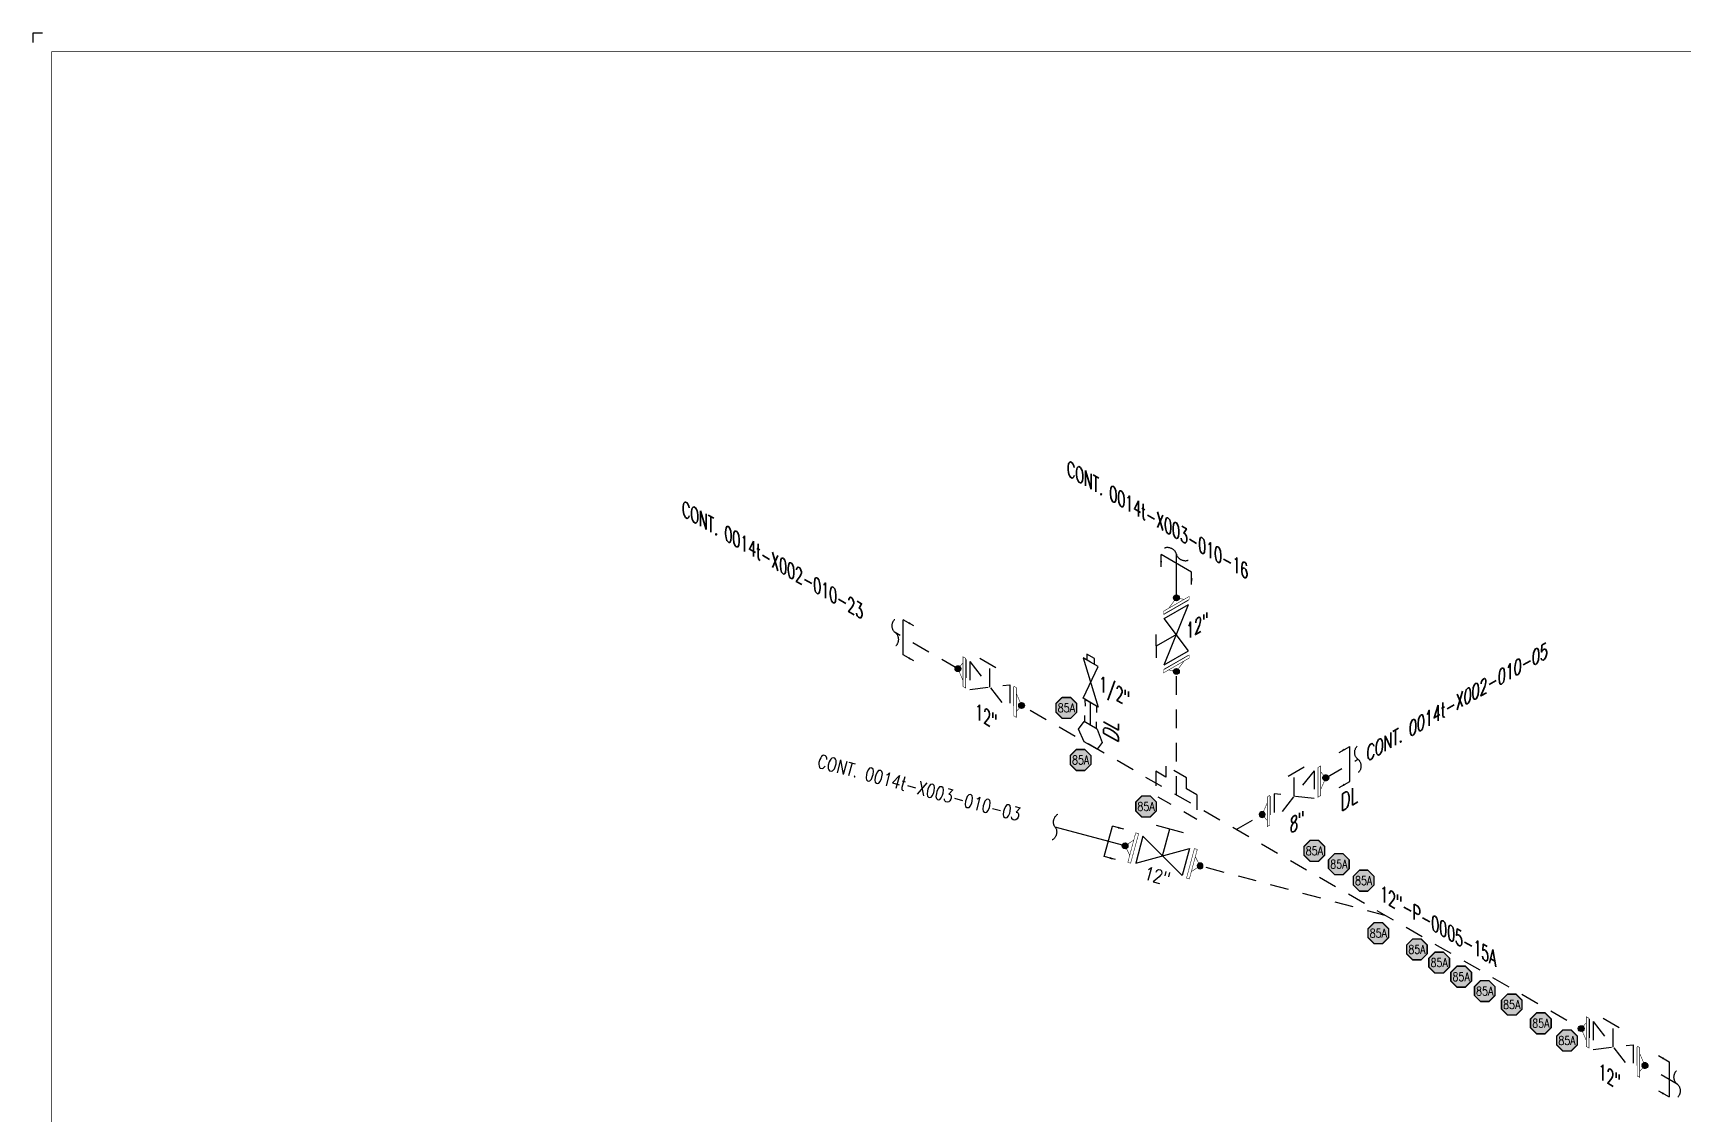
# Model space of a CAD drawing. Header units: inches. Extents: x 0.1 to 17.4, y 0.1 to 11.4.
# Drawn here: x 0.12 to 11.24, y 4.09 to 11.37 of the extents above; entities that cross this region are included whole.
import ezdxf
from ezdxf.enums import TextEntityAlignment as Align

# ---------------------------------------------------------------- set-up
doc = ezdxf.new("R2010")
doc.units = ezdxf.units.IN
doc.header["$MEASUREMENT"] = 0
doc.linetypes.add('HIDDEN2', pattern=[0.1875, 0.125, -0.0625])
for name, color, linetype in [('3', 1, 'Continuous'), ('BORDER', 3, 'Continuous'), ('COMP', 1, 'Continuous'), ('Continuation', 7, 'Continuous'), ('DL', 20, 'Continuous'), ('FITTINGS', 4, 'Continuous'), ('PART_PCML', 7, 'Continuous'), ('PIPE-ANNO', 150, 'HIDDEN2'), ('TEXT', 7, 'Continuous'), ('UNAS.PIPE', 251, 'Continuous'), ('Welds', 7, 'Continuous')]:
    doc.layers.add(name, color=color, linetype=linetype)
doc.layers.add('PIPE', color=7, linetype='Continuous', lineweight=30)
doc.styles.add('ISO30', font='simplex.shx', dxfattribs={"width": 0.85, "oblique": 30, "height": 0.075})
doc.styles.add('PART_Standard', font='romans', dxfattribs={"width": 0.8, "height": 0.09})
doc.styles.add('Richmond', font='arial.ttf')
doc.styles.add('SIMPLEX', font='ROMANS')
doc.dimstyles.new('Richmond', dxfattribs={"dimtxt": 0.18, "dimasz": 0.18, "dimexe": 0.18, "dimexo": 0.0625, "dimgap": 0.09, "dimtad": 0, "dimtih": 1, "dimtoh": 1, "dimdec": 4, "dimzin": 0, "dimdsep": 46, "dimtxsty": 'Richmond', "dimcen": 0.09, "dimadec": 0, "dimazin": 0, "dimtfac": 1, "dimtdec": 4, "dimtofl": 0, "dimtmove": 0, "dimatfit": 3, "dimfxl": 1, "dimtolj": 1, "dimtzin": 0, "dimarcsym": 0})

# ---------------------------------------------------------------- blocks, each defined once
blk = doc.blocks.new('Border')
at = {"layer": 'BORDER', "const_width": 0.005}
blk.add_lwpolyline([(0.25, 0.25), (17.25, 0.25), (17.25, 11.25), (0.25, 11.25)], close=True, dxfattribs=at)
blk = doc.blocks.new('1_BREAK-PIPE_PIPE_00')
at = {"color": 0, "linetype": 'ByBlock', "lineweight": -2}
for centre, major_axis in [((0.03, -0.092), (0, 0.101)), ((-0.03, 0.092), (0, -0.101))]:
    blk.add_ellipse(centre, major_axis=major_axis, ratio=0.711978, start_param=0.427466, end_param=3.141593, dxfattribs=at)
blk = doc.blocks.new('1_Tilde_00')
at = {"layer": 'PIPE-ANNO', "xscale": -0.5000000000000001, "yscale": 0.5, "zscale": 0.5}
blk.add_blockref('1_BREAK-PIPE_PIPE_00', (0, 0), dxfattribs=at)
blk = doc.blocks.new('1_Cont_30')
at = {"layer": 'Continuation', "style": 'PART_Standard', "oblique": 30, "width": 0.8}
blk.add_attdef('CONT', (0, 0), '', height=0.09, rotation=30, dxfattribs=at)
blk = doc.blocks.new('3_VALVE_FLANGE_GATE_30')
at = {"color": 0, "linetype": 'ByBlock', "lineweight": -2}
blk.add_wipeout([(-0.162, -0.187), (-0.135, -0.172), (0, 0), (0.135, -0.016), (0.162, 0), (0.162, 0.187), (0.135, 0.172), (0, 0), (-0.135, 0.016), (-0.162, 0)], dxfattribs=at)
for p, q in [((0.135, 0.172), (-0.135, -0.172)), ((0.068, 0.195), (-0.068, 0.117)), ((0, 0), (0, 0.156)), ((0.135, 0.172), (0.135, -0.016)), ((0.162, 0.187), (0.162, 0)), ((-0.162, 0), (-0.162, -0.187)), ((-0.135, 0.016), (-0.135, -0.172)), ((0.135, -0.016), (-0.135, 0.016))]:
    blk.add_line(p, q, dxfattribs=at)
blk = doc.blocks.new('AM9A04')
at = {"linetype": 'Continuous', "const_width": 0.01}
blk.add_lwpolyline([(0, -0.289), (0, 0.289), (-0.05, 0.318), (-0.05, -0.26)], close=True, dxfattribs=at)
at = {"const_width": 0.01}
blk.add_lwpolyline([(-0.05, -0.144), (-0.15, 0.087), (-0.05, 0.202)], dxfattribs=at)
blk = doc.blocks.new('1_Text_30')
at = {"layer": 'TEXT', "style": 'PART_Standard', "oblique": 30, "width": 0.8}
blk.add_attdef('TEXT', (0, 0), '', height=0.09, rotation=30, dxfattribs=at)
blk = doc.blocks.new('1_Cont_330')
at = {"layer": 'Continuation', "style": 'PART_Standard', "oblique": 330, "width": 0.8}
blk.add_attdef('CONT.', (0, 0), '', height=0.09, rotation=330, dxfattribs=at)
blk = doc.blocks.new('1_Text_330')
at = {"layer": 'TEXT', "style": 'PART_Standard', "oblique": 330, "width": 0.8}
blk.add_attdef('3/4"', (0, 0), '', height=0.09, rotation=330, dxfattribs=at)
blk = doc.blocks.new('O-let 2')
at = {"layer": 'FITTINGS', "linetype": 'ByBlock'}
for p, q in [((11.097, 20.379), (11.136, 20.431)), ((11.136, 20.295), (11.097, 20.379)), ((11.224, 20.38), (11.136, 20.431)), ((11.224, 20.38), (11.257, 20.291)), ((11.223, 20.245), (11.136, 20.295)), ((11.257, 20.291), (11.223, 20.245))]:
    blk.add_line(p, q, dxfattribs=at)
blk = doc.blocks.new('Bleeder Valve 4')
at = {"layer": 'FITTINGS', "linetype": 'ByBlock'}
for p, q in [((0, 0.273), (-0.051, 0.302)), ((-0.051, 0.302), (0.051, -0.03)), ((-0.051, 0.03), (0.051, 0.243)), ((0.026, 0.298), (-0.025, 0.327)), ((-0.025, 0.327), (-0.025, 0.287)), ((0.051, 0.243), (0, 0.273)), ((0.026, 0.258), (0.026, 0.298)), ((0.051, -0.03), (-0.051, 0.03))]:
    blk.add_line(p, q, dxfattribs=at)
blk = doc.blocks.new('Bleeder 4')
at = {"layer": 'PIPE', "linetype": 'Continuous'}
blk.add_line((0, 0.135), (0, 0.288), dxfattribs=at)
for name, p in [('Bleeder Valve 4', (0, 0.288)), ('O-let 2', (-11.179, -20.27))]:
    blk.add_blockref(name, p)
blk = doc.blocks.new('2_SOCKET_SINGLE_30')
at = {"color": 0, "linetype": 'ByBlock', "lineweight": -2}
for p, q in [((0, 0.063), (0.054, 0.094)), ((0, 0.063), (0, -0.063)), ((0, -0.063), (0.054, -0.031))]:
    blk.add_line(p, q, dxfattribs=at)
blk = doc.blocks.new('DL_Vert_30')
at = {"layer": 'DL', "style": 'ISO30', "oblique": 30, "width": 0.85}
blk.add_text('DL', height=0.1, rotation=90, dxfattribs=at).set_placement((0, 0))
blk = doc.blocks.new('1_Tilde_30')
at = {"layer": 'PIPE-ANNO', "xscale": -0.5000000000000001, "yscale": 0.5000000000000001, "zscale": 0.5000000000000001, "rotation": 114.4010914305396}
blk.add_blockref('1_BREAK-PIPE_PIPE_00', (0, 0), dxfattribs=at)
blk = doc.blocks.new('DL_30')
at = {"layer": 'DL', "style": 'ISO30', "oblique": 30, "width": 0.85}
blk.add_text('DL', height=0.1, rotation=30, dxfattribs=at).set_placement((-0.21, 0.037))
blk = doc.blocks.new('A09')
at = {"layer": 'Welds'}
h = blk.add_hatch(color=256, dxfattribs=at)
h.dxf.hatch_style = 1
h.paths.add_polyline_path([(-0.03, 0, 1), (0.03, 0, 1)])
blk.add_circle((0, 0), 0.03, dxfattribs=at)
blk = doc.blocks.new('*U69')
blk.add_wipeout([(0.052, -0.03), (0.017, -0.07), (0.017, -0.11), (0, -0.1), (0, 0.1), (0.017, 0.09), (0.017, 0.05)]).dxf.layer = 'COMP'
at = {"layer": '3', "xscale": 0.65, "yscale": 0.65, "zscale": 0.65}
blk.add_blockref('A09', (0.052, -0.03), dxfattribs=at)
at = {"layer": 'COMP', "xscale": 0.3466300616258731, "yscale": 0.3466300616258731, "zscale": 0.3466300616258731, "rotation": 180}
blk.add_blockref('AM9A04', (0, 0), dxfattribs=at)
blk = doc.blocks.new('3_VALVE_FLANGE_GATE_00')
at = {"color": 0, "linetype": 'ByBlock', "lineweight": -2}
blk.add_line((-0.094, 0.188), (0.094, 0.188), dxfattribs=at)
blk.add_wipeout([(-0.195, -0.094), (-0.162, -0.094), (0, 0), (0.162, -0.094), (0.195, -0.094), (0.195, 0.094), (0.162, 0.094), (0, 0), (-0.162, 0.094), (-0.195, 0.094)], dxfattribs=at)
for p, q in [((0, 0), (0, 0.188)), ((-0.195, 0.094), (-0.195, -0.094)), ((-0.162, 0.094), (-0.162, -0.094)), ((-0.162, -0.094), (0.162, 0.094)), ((0.162, -0.094), (-0.162, 0.094)), ((0.162, 0.094), (0.162, -0.094)), ((0.195, 0.094), (0.195, -0.094))]:
    blk.add_line(p, q, dxfattribs=at)
blk = doc.blocks.new('*U73')
blk.add_wipeout([(-0.022, -0.004), (-0.022, -0.107), (0.012, -0.107), (0.059, -0.004), (0.012, 0.099), (-0.022, 0.099)]).dxf.layer = 'COMP'
at = {"layer": 'COMP', "linetype": 'Continuous', "const_width": 0.00347}
blk.add_lwpolyline([(0.01, -0.106), (0.01, 0.1), (-0.01, 0.1), (-0.01, -0.106)], close=True, dxfattribs=at)
blk.add_lwpolyline([(0.01, -0.055), (0.057, -0.003), (0.01, 0.049)], dxfattribs=at)
at = {"layer": '3', "xscale": 0.65, "yscale": 0.65, "zscale": 0.65}
blk.add_blockref('A09', (0.057, -0.003), dxfattribs=at)
blk = doc.blocks.new('1_Cont_0')
at = {"layer": 'Continuation', "style": 'PART_Standard', "width": 0.8}
blk.add_attdef('CONT', (0, 0), '', height=0.09, dxfattribs=at)
blk = doc.blocks.new('1_Text_00')
at = {"layer": 'TEXT', "style": 'PART_Standard', "width": 0.8}
blk.add_attdef('TEXT', (-0.062, -0.014), '', height=0.09, dxfattribs=at)
blk = doc.blocks.new('PART_PCML')
blk.add_hatch(color=0).paths.add_polyline_path([(-0.07, -0.029), (-0.029, -0.07), (0.029, -0.07), (0.07, -0.029), (0.07, 0.029), (0.029, 0.07), (-0.029, 0.07), (-0.07, 0.029)])
at = {"color": 7, "const_width": 0.009}
blk.add_lwpolyline([(-0.07, 0.029), (-0.029, 0.07), (0.029, 0.07), (0.07, 0.029), (0.07, -0.029), (0.029, -0.07), (-0.029, -0.07), (-0.07, -0.029), (-0.07, 0.029), (-0.029, 0.07)], dxfattribs=at)
at = {"color": 18, "true_color": 0x000000}
blk.add_lwpolyline([(-0.029, 0.07), (-0.07, 0.029), (-0.07, -0.029), (-0.029, -0.07), (0.029, -0.07), (0.07, -0.029), (0.07, 0.029), (0.029, 0.07)], close=True, dxfattribs=at)
at = {"color": 7, "true_color": 0xffffff, "style": 'SIMPLEX', "width": 0.8, "flags": 1}
for tag, p in [('CIRCUIT', (-0.094, 0.089)), ('DM', (-0.053, -0.133)), ('TYPE', (-0.075, -0.204))]:
    blk.add_attdef(tag, p, '', height=0.0586, dxfattribs=at)
at = {"color": 7, "true_color": 0xffffff, "style": 'SIMPLEX', "width": 0.8}
blk.add_attdef('DMDISP', text='', height=0.0586, dxfattribs=at).set_placement((0, 0), align=Align.MIDDLE_CENTER)
blk = doc.blocks.new('*U38')
at = {"color": 20, "linetype": 'ByBlock', "ltscale": 0.7}
blk.add_line((0.054, 0.15), (0.054, -0.087), dxfattribs=at)
for points in [[(0.126, 0.191), (0.054, 0.15)], [(0.126, -0.046), (0.054, -0.087)]]:
    blk.add_leader(points, dimstyle='Richmond', override={"dimasz": 0.04, "dimgap": 0.09, "dimtad": 0}, dxfattribs=at)
blk = doc.blocks.new('*U64')
at = {"color": 20, "linetype": 'ByBlock', "ltscale": 0.7}
blk.add_line((0.054, -0.15), (0.054, 0.087), dxfattribs=at)
for points in [[(0.126, 0.046), (0.054, 0.087)], [(0.126, -0.191), (0.054, -0.15)]]:
    blk.add_leader(points, dimstyle='Richmond', override={"dimasz": 0.04, "dimgap": 0.09, "dimtad": 0}, dxfattribs=at)
blk = doc.blocks.new('*U67')
at = {"color": 20, "linetype": 'ByBlock', "ltscale": 0.7}
blk.add_line((-0.103, -0.122), (0.103, -0.003), dxfattribs=at)
for points in [[(0.103, -0.086), (0.103, -0.003)], [(-0.103, -0.204), (-0.103, -0.122)]]:
    blk.add_leader(points, dimstyle='Richmond', override={"dimasz": 0.04, "dimgap": 0.09, "dimtad": 0}, dxfattribs=at)
blk = doc.blocks.new('*U77')
at = {"layer": 'DL', "color": 20, "linetype": 'ByBlock', "ltscale": 0.8}
blk.add_line((0.033, -0.119), (0.088, 0.086), dxfattribs=at)
at = {"layer": 'DL', "color": 20, "linetype": 'ByBlock', "ltscale": 0.7}
for points in [[(0.165, 0.066), (0.088, 0.086)], [(0.11, -0.139), (0.033, -0.119)]]:
    blk.add_leader(points, dimstyle='Richmond', override={"dimasz": 0.04, "dimgap": 0.09, "dimtad": 0}, dxfattribs=at)

msp = doc.modelspace()

# ---------------------------------------------------------------- linework, layer by layer
for p, q in [((0.125, 11.375), (0.125, 11.312)), ((0.188, 11.375), (0.125, 11.375))]:
    msp.add_line(p, q)
at = {"linetype": 'HIDDEN2'}
msp.add_line((7.829, 6.242), (7.829, 7.074), dxfattribs=at)
at = {"layer": 'FITTINGS', "linetype": 'HIDDEN2', "ltscale": 0.5}
for p, q in [((7.69, 6.402), (7.69, 6.237)), ((7.759, 6.362), (7.69, 6.402)), ((7.759, 6.436), (7.759, 6.362)), ((7.898, 6.356), (7.759, 6.436)), ((7.898, 6.282), (7.898, 6.356)), ((7.967, 6.077), (7.69, 6.237)), ((7.967, 6.242), (7.898, 6.282)), ((7.967, 6.242), (7.967, 6.077))]:
    msp.add_line(p, q, dxfattribs=at)
at = {"layer": 'PIPE', "linetype": 'HIDDEN2'}
for p, q in [((8.233, 6.009), (8.727, 6.293)), ((9.237, 5.429), (7.736, 5.831))]:
    msp.add_line(p, q, dxfattribs=at)
at = {"layer": 'UNAS.PIPE'}
for p, q in [((7.829, 7.569), (7.829, 7.864)), ((7.736, 5.831), (7.012, 6.025))]:
    msp.add_line(p, q, dxfattribs=at)
at = {"layer": 'UNAS.PIPE', "linetype": 'HIDDEN2'}
for p, q in [((8.836, 6.357), (9.052, 6.482)), ((11.203, 4.294), (10.986, 4.419))]:
    msp.add_line(p, q, dxfattribs=at)

# ---------------------------------------------------------------- block references
at = {"rotation": 344.9999999999999}
msp.add_blockref('1_Cont_0', (5.403, 6.429), dxfattribs=at).add_auto_attribs({'CONT': 'CONT. 0014t-X003-010-03'})
msp.add_blockref('DL_30', (9.146, 6.09))
at = {"layer": 'BORDER'}
msp.add_blockref('Border', (0, 0), dxfattribs=at)
at = {"layer": 'Continuation'}
for name, p, values in [('1_Cont_330', (7.092, 8.396), {'CONT.': 'CONT. 0014t-X003-010-16'}), ('1_Cont_330', (4.498, 8.125), {'CONT.': 'CONT. 0014t-X002-010-23'}), ('1_Cont_30', (9.111, 6.464), {'CONT': 'CONT. 0014t-X002-010-05'})]:
    msp.add_blockref(name, p, dxfattribs=at).add_auto_attribs(values)
at = {"layer": 'DL', "xscale": -1}
msp.add_blockref('*U67', (7.829, 7.864), dxfattribs=at)
at = {"layer": 'DL'}
for name, p in [('*U64', (5.935, 7.335)), ('DL_Vert_30', (7.439, 6.586))]:
    msp.add_blockref(name, p, dxfattribs=at)
at = {"layer": 'DL', "rotation": 180}
for name, p in [('*U38', (9.052, 6.482)), ('*U64', (11.203, 4.294))]:
    msp.add_blockref(name, p, dxfattribs=at)
at = {"layer": 'FITTINGS'}
msp.add_blockref('Bleeder 4', (7.251, 6.575), dxfattribs=at)
for p, xscale, yscale, zscale, rotation in [((7.252, 6.863), 0.713168504377533, 0.713168504377533, 0.713168504377533, 240.0047239548921), ((7.252, 6.711), 0.7131685043775329, 0.7131685043775329, 0.7131685043775329, 60.00472395489211)]:
    msp.add_blockref('2_SOCKET_SINGLE_30', p, dxfattribs=dict(at, xscale=xscale, yscale=yscale, zscale=zscale, rotation=rotation))
at = {"layer": 'PART_PCML', "color": 13}
for p in [(7.088, 6.828), (7.184, 6.477), (8.759, 5.865), (8.924, 5.775), (9.091, 5.664), (9.19, 5.31), (9.45, 5.201), (9.6, 5.112), (9.748, 5.017), (9.907, 4.92), (10.089, 4.829), (10.285, 4.703)]:
    msp.add_blockref('PART_PCML', p, dxfattribs=at).add_auto_attribs({'DMDISP': '85A'})
at = {"layer": 'PIPE-ANNO', "xscale": -1}
msp.add_blockref('1_Tilde_30', (7.829, 7.864), dxfattribs=at)
at = {"layer": 'PIPE-ANNO'}
msp.add_blockref('1_Tilde_00', (5.935, 7.335), dxfattribs=at)
for p, rotation in [((9.052, 6.482), 180), ((7.012, 6.025), 345.0000000000011)]:
    msp.add_blockref('1_Tilde_00', p, dxfattribs=dict(at, rotation=rotation))
at = {"layer": 'PIPE-ANNO', "xscale": -0.5000000000000001, "yscale": 0.5, "zscale": 0.5}
msp.add_blockref('1_BREAK-PIPE_PIPE_00', (11.203, 4.294), dxfattribs=at)
at = {"layer": 'TEXT'}
for p, values in [((7.308, 6.948), {'3/4"': '1/2"'}), ((9.202, 5.534), {'3/4"': '12"-P-0005-15A'})]:
    msp.add_blockref('1_Text_330', p, dxfattribs=at).add_auto_attribs(values)

# ---------------------------------------------------------------- next in the draw order: block references
at = {"layer": 'FITTINGS', "yscale": -1, "rotation": 300.0000000000001}
msp.add_blockref('3_VALVE_FLANGE_GATE_30', (7.829, 7.322), dxfattribs=at)
at = {"layer": 'UNAS.PIPE', "linetype": 'HIDDEN2'}
msp.add_blockref('3_VALVE_FLANGE_GATE_30', (8.622, 6.233), dxfattribs=at)

# ---------------------------------------------------------------- next in the draw order: block references
at = {"layer": 'COMP', "ltscale": 0.65, "rotation": 299.9999999999999}
msp.add_blockref('*U69', (7.829, 7.134), dxfattribs=at)
at = {"layer": 'TEXT'}
ref = msp.add_blockref('1_Text_30', (8.595, 5.98), dxfattribs=at)
ref.add_attrib('TEXT', '8"', (8.595, 5.98), dxfattribs={"layer": 'UNAS.PIPE', "height": 0.09, "rotation": 30, "style": 'PART_Standard', "oblique": 30, "width": 0.8})

# ---------------------------------------------------------------- next in the draw order: wipeouts: each hides what was drawn before it
at = {"linetype": 'HIDDEN2'}
for points, layer in [([(8.407, 6.109), (8.442, 6.069), (8.442, 6.029), (8.459, 6.039), (8.459, 6.239), (8.442, 6.229), (8.442, 6.189)], 'COMP'), ([(8.836, 6.357), (8.801, 6.397), (8.801, 6.437), (8.784, 6.427), (8.784, 6.226), (8.801, 6.236), (8.801, 6.277)], 'UNAS.PIPE')]:
    msp.add_wipeout(points, dxfattribs=at).dxf.layer = layer
msp.add_wipeout([(7.829, 7.569), (7.881, 7.559), (7.915, 7.579), (7.915, 7.559), (7.742, 7.459), (7.742, 7.479), (7.777, 7.499)]).dxf.layer = 'UNAS.PIPE'

# ---------------------------------------------------------------- next in the draw order: hatches: boundary and pattern name
at = {"layer": 'UNAS.PIPE'}
h = msp.add_hatch(color=256, dxfattribs=at)
h.dxf.hatch_style = 1
h.paths.add_polyline_path([(7.848, 7.569, 1), (7.809, 7.569, 1)])
at = {"layer": 'UNAS.PIPE', "linetype": 'HIDDEN2'}
h = msp.add_hatch(color=256, dxfattribs=at)
h.dxf.hatch_style = 1
h.paths.add_polyline_path([(8.855, 6.357, 1), (8.816, 6.357, 1)])

# ---------------------------------------------------------------- next in the draw order: linework, layer by layer
at = {"layer": 'PIPE', "linetype": 'HIDDEN2'}
msp.add_line((10.655, 4.61), (6.786, 6.844), dxfattribs=at)
at = {"layer": 'UNAS.PIPE'}
msp.add_circle((7.829, 7.569), 0.0195, dxfattribs=at)
at = {"layer": 'UNAS.PIPE', "linetype": 'HIDDEN2'}
msp.add_circle((8.836, 6.357), 0.0195, dxfattribs=at)

# ---------------------------------------------------------------- next in the draw order: block references
at = {"layer": '3', "xscale": -0.65, "yscale": 0.65, "zscale": 0.65}
msp.add_blockref('A09', (8.407, 6.109), dxfattribs=at)
at = {"layer": 'COMP', "linetype": 'HIDDEN2', "xscale": -0.3466300616258731, "yscale": 0.3466300616258731, "zscale": 0.3466300616258731, "rotation": 180}
msp.add_blockref('AM9A04', (8.459, 6.139), dxfattribs=at)
at = {"layer": 'TEXT'}
msp.add_blockref('1_Text_30', (7.896, 7.286), dxfattribs=at).add_auto_attribs({'TEXT': '12"'})
at = {"layer": 'UNAS.PIPE', "xscale": 0.3466300616258732, "yscale": 0.3466300616258732, "zscale": 0.3466300616258732, "rotation": 299.9999999999999}
msp.add_blockref('AM9A04', (7.829, 7.509), dxfattribs=at)
at = {"layer": 'UNAS.PIPE', "linetype": 'HIDDEN2', "xscale": -0.3466300616258731, "yscale": 0.3466300616258731, "zscale": 0.3466300616258731}
msp.add_blockref('AM9A04', (8.784, 6.327), dxfattribs=at)

# ---------------------------------------------------------------- next in the draw order: block references
at = {"layer": 'FITTINGS', "linetype": 'HIDDEN2', "xscale": -1}
msp.add_blockref('3_VALVE_FLANGE_GATE_30', (6.572, 6.968), dxfattribs=at)
at = {"layer": 'FITTINGS', "rotation": 345}
msp.add_blockref('3_VALVE_FLANGE_GATE_00', (7.736, 5.831), dxfattribs=at)
at = {"layer": 'UNAS.PIPE', "linetype": 'HIDDEN2', "xscale": -1}
msp.add_blockref('3_VALVE_FLANGE_GATE_30', (10.772, 4.543), dxfattribs=at)

# ---------------------------------------------------------------- next in the draw order: block references
at = {"layer": 'COMP', "ltscale": 0.65, "xscale": -1, "rotation": 165.0000000000001}
msp.add_blockref('*U73', (7.933, 5.775), dxfattribs=at)
at = {"layer": 'PART_PCML', "color": 13}
msp.add_blockref('PART_PCML', (7.625, 6.164), dxfattribs=at).add_auto_attribs({'DMDISP': '85A'})
at = {"layer": 'TEXT'}
msp.add_blockref('1_Text_330', (6.474, 6.76), dxfattribs=at).add_auto_attribs({'3/4"': '12"'})
ref = msp.add_blockref('1_Text_330', (10.674, 4.335), dxfattribs=at)
ref.add_attrib('3/4"', '12"', (10.674, 4.335), dxfattribs={"layer": 'UNAS.PIPE', "height": 0.09, "rotation": 330, "style": 'PART_Standard', "oblique": 330, "width": 0.8})

# ---------------------------------------------------------------- next in the draw order: wipeouts: each hides what was drawn before it
at = {"linetype": 'HIDDEN2'}
for points, layer in [([(6.786, 6.844), (6.751, 6.804), (6.751, 6.764), (6.734, 6.774), (6.734, 6.974), (6.751, 6.964), (6.751, 6.924)], 'COMP'), ([(10.557, 4.667), (10.592, 4.707), (10.592, 4.747), (10.609, 4.737), (10.609, 4.537), (10.592, 4.547), (10.592, 4.587)], 'COMP'), ([(6.357, 7.092), (6.392, 7.132), (6.392, 7.172), (6.409, 7.162), (6.409, 6.961), (6.392, 6.971), (6.392, 7.012)], 'UNAS.PIPE'), ([(10.986, 4.419), (10.951, 4.379), (10.951, 4.339), (10.934, 4.349), (10.934, 4.549), (10.951, 4.539), (10.951, 4.499)], 'UNAS.PIPE')]:
    msp.add_wipeout(points, dxfattribs=at).dxf.layer = layer
msp.add_wipeout([(7.559, 5.877), (7.533, 5.778), (7.5, 5.786), (7.481, 5.898), (7.553, 5.985), (7.586, 5.976)]).dxf.layer = 'COMP'

# ---------------------------------------------------------------- next in the draw order: hatches: boundary and pattern name
at = {"layer": 'UNAS.PIPE', "linetype": 'HIDDEN2'}
h = msp.add_hatch(color=256, dxfattribs=at)
h.dxf.hatch_style = 1
h.paths.add_polyline_path([(6.377, 7.092, 1), (6.338, 7.092, 1)])
at = {"layer": 'UNAS.PIPE'}
h = msp.add_hatch(color=256, dxfattribs=at)
h.dxf.hatch_style = 1
h.paths.add_polyline_path([(7.502, 5.894, -1), (7.464, 5.904, -1)])
at = {"layer": 'UNAS.PIPE', "linetype": 'HIDDEN2'}
h = msp.add_hatch(color=256, dxfattribs=at)
h.dxf.hatch_style = 1
h.paths.add_polyline_path([(10.967, 4.419, 1), (11.006, 4.419, 1)])

# ---------------------------------------------------------------- next in the draw order: linework, layer by layer
msp.add_line((6.357, 7.092), (5.935, 7.335), dxfattribs=at)
at = {"layer": 'UNAS.PIPE', "const_width": 0.00347}
msp.add_lwpolyline([(7.515, 5.836), (7.483, 5.899), (7.542, 5.937)], dxfattribs=at)
msp.add_lwpolyline([(7.502, 5.787), (7.555, 5.986), (7.575, 5.981), (7.521, 5.782)], close=True, dxfattribs=at)
at = {"layer": 'UNAS.PIPE', "linetype": 'HIDDEN2'}
for centre in [(6.357, 7.092), (10.986, 4.419)]:
    msp.add_circle(centre, 0.0195, dxfattribs=at)
at = {"layer": 'UNAS.PIPE'}
msp.add_circle((7.483, 5.899), 0.0195, dxfattribs=at)

# ---------------------------------------------------------------- next in the draw order: block references
at = {"layer": '3', "linetype": 'HIDDEN2', "xscale": 0.65, "yscale": 0.65, "zscale": 0.65}
msp.add_blockref('A09', (6.786, 6.844), dxfattribs=at)
at = {"layer": '3', "linetype": 'HIDDEN2', "xscale": 0.65, "yscale": 0.65, "zscale": 0.65, "rotation": 180}
msp.add_blockref('A09', (10.557, 4.667), dxfattribs=at)
at = {"layer": 'COMP', "linetype": 'HIDDEN2', "xscale": 0.3466300616258731, "yscale": 0.3466300616258731, "zscale": 0.3466300616258731, "rotation": 180}
msp.add_blockref('AM9A04', (6.734, 6.874), dxfattribs=at)
at = {"layer": 'COMP', "linetype": 'HIDDEN2', "xscale": 0.3466300616258731, "yscale": 0.3466300616258731, "zscale": 0.3466300616258731}
msp.add_blockref('AM9A04', (10.609, 4.637), dxfattribs=at)
at = {"layer": 'DL'}
msp.add_blockref('*U77', (7.31, 5.945), dxfattribs=at)
at = {"layer": 'PART_PCML', "color": 13}
msp.add_blockref('PART_PCML', (10.461, 4.587), dxfattribs=at).add_auto_attribs({'DMDISP': '85A'})
at = {"layer": 'TEXT', "rotation": 344.9999999999999}
msp.add_blockref('1_Text_00', (7.668, 5.672), dxfattribs=at).add_auto_attribs({'TEXT': '12"'})
at = {"layer": 'UNAS.PIPE', "linetype": 'HIDDEN2', "xscale": 0.3466300616258731, "yscale": 0.3466300616258731, "zscale": 0.3466300616258731}
msp.add_blockref('AM9A04', (6.409, 7.062), dxfattribs=at)
at = {"layer": 'UNAS.PIPE', "linetype": 'HIDDEN2', "xscale": 0.3466300616258731, "yscale": 0.3466300616258731, "zscale": 0.3466300616258731, "rotation": 180}
msp.add_blockref('AM9A04', (10.934, 4.449), dxfattribs=at)

doc.saveas('drawing.dxf')
